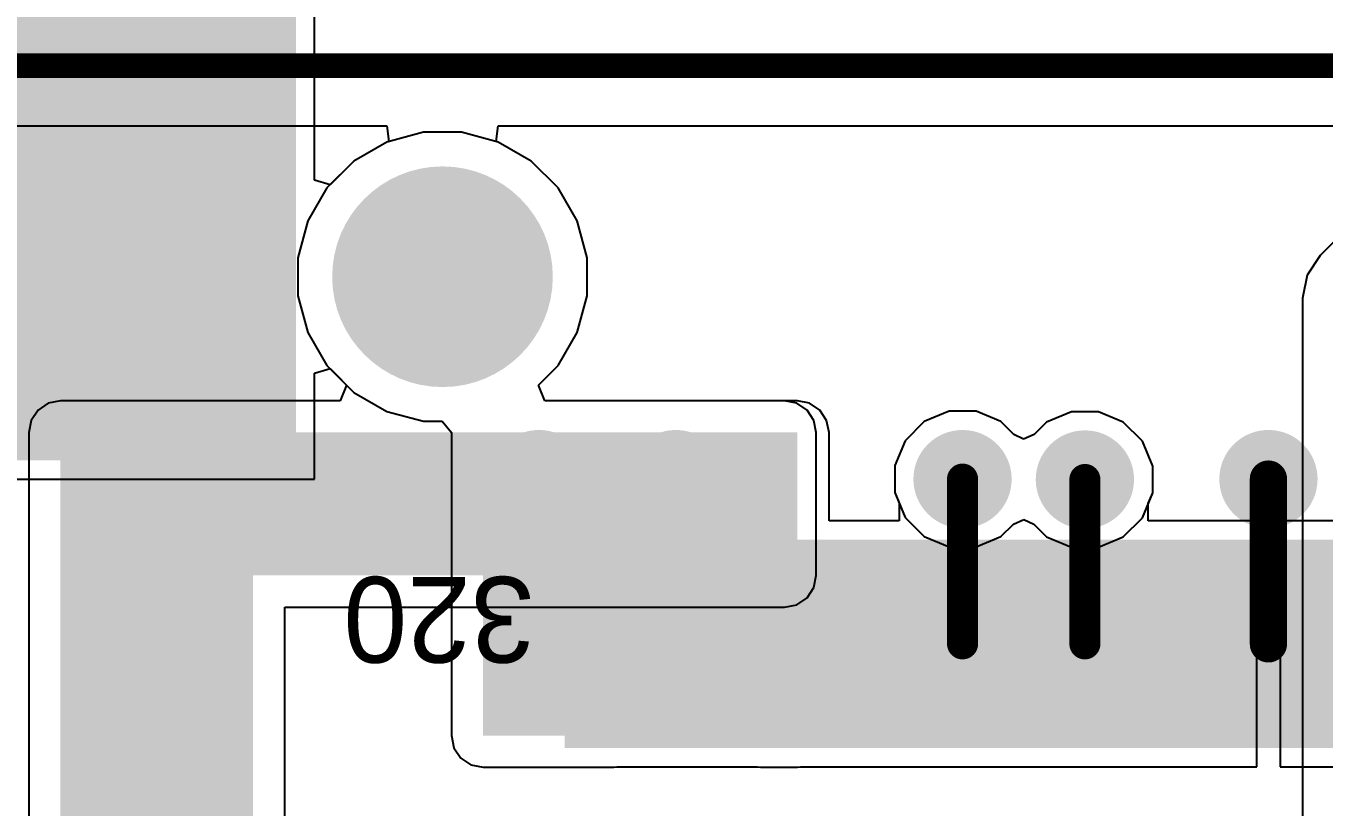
# Model space of a CAD drawing. Header units: millimetres. Extents: x 0 to 172, y 0 to 138.
# Drawn here: x 17.24 to 27.85, y 44.59 to 50.97 of the extents above; entities that cross this region are included whole.
import ezdxf

# ---------------------------------------------------------------- set-up
doc = ezdxf.new("R2010")
doc.units = ezdxf.units.MM
for name, color, linetype in [('BottomLayer', 5, 'Continuous'), ('BottomSolder', 6, 'Continuous'), ('MultiLayer', 9, 'Continuous'), ('PadHoleLayer', 156, 'Continuous'), ('TopLayer', 1, 'Continuous'), ('TopOverlay', 2, 'Continuous'), ('TopPaste', 8, 'Continuous'), ('TopSolder', 216, 'Continuous'), ('ViaHoleLayer', 16, 'Continuous')]:
    doc.layers.add(name, color=color, linetype=linetype)

# ---------------------------------------------------------------- blocks, each defined once
blk = doc.blocks.new('MM70_314B1_2_R300_33')
at = {"layer": 'BottomLayer'}
h = blk.add_hatch(color=5, dxfattribs=at)
edge = h.paths.add_edge_path()
edge.add_arc((84.95000027999998, 1.10000034), 0.7999984, 0, 360)
at = {"layer": 'BottomSolder'}
h = blk.add_hatch(color=6, dxfattribs=at)
edge = h.paths.add_edge_path()
edge.add_arc((84.95000027999998, 1.10000034), 0.9015983999999999, 0, 360)
at = {"layer": 'MultiLayer'}
h = blk.add_hatch(color=9, dxfattribs=at)
edge = h.paths.add_edge_path()
edge.add_arc((84.95000027999998, 1.10000034), 0.7999984, 0, 360)
at = {"layer": 'PadHoleLayer'}
h = blk.add_hatch(color=156, dxfattribs=at)
edge = h.paths.add_edge_path()
edge.add_arc((84.95000027999998, 1.10000034), 0.7999984, 0, 360)
at = {"layer": 'TopLayer'}
for points in [[(77.54999983999998, 4.84999919), (77.84999924, 4.84999919), (77.84999924, 3.34999965), (77.54999983999998, 3.34999965)], [(78.04999884, 4.84999919), (78.34999823999999, 4.84999919), (78.34999823999999, 3.34999965), (78.04999884, 3.34999965)], [(78.55000038, 4.84999919), (78.84999978, 4.84999919), (78.84999978, 3.34999965), (78.55000038, 3.34999965)], [(79.04999937999999, 4.84999919), (79.34999878, 4.84999919), (79.34999878, 3.34999965), (79.04999937999999, 3.34999965)], [(79.55000092, 4.84999919), (79.85000031999999, 4.84999919), (79.85000031999999, 3.34999965), (79.55000092, 3.34999965)], [(80.04999992, 4.84999919), (80.34999932, 4.84999919), (80.34999932, 3.34999965), (80.04999992, 3.34999965)], [(80.54999892, 4.84999919), (80.84999832, 4.84999919), (80.84999832, 3.34999965), (80.54999892, 3.34999965)], [(81.05000045999999, 4.84999919), (81.34999986, 4.84999919), (81.34999986, 3.34999965), (81.05000045999999, 3.34999965)], [(81.54999946, 4.84999919), (81.84999886, 4.84999919), (81.84999886, 3.34999965), (81.54999946, 3.34999965)], [(82.050001, 4.84999919), (82.35000039999998, 4.84999919), (82.35000039999998, 3.34999965), (82.050001, 3.34999965)], [(82.55, 4.84999919), (82.84999939999999, 4.84999919), (82.84999939999999, 3.34999965), (82.55, 3.34999965)], [(83.049999, 4.84999919), (83.3499984, 4.84999919), (83.3499984, 3.34999965), (83.049999, 3.34999965)], [(83.55000054, 4.84999919), (83.84999993999999, 4.84999919), (83.84999993999999, 3.34999965), (83.55000054, 3.34999965)], [(86.24999894999999, 2.50000008), (89.54999997, 2.50000008), (89.54999997, -2.50000008), (86.24999894999999, -2.50000008)]]:
    blk.add_hatch(color=1, dxfattribs=at).paths.add_polyline_path(points)
h = blk.add_hatch(color=1, dxfattribs=at)
edge = h.paths.add_edge_path()
edge.add_arc((84.95000027999998, 1.10000034), 0.7999984, 0, 360)
at = {"layer": 'TopPaste'}
for points in [[(77.54999983999998, 4.84999919), (77.84999924, 4.84999919), (77.84999924, 3.34999965), (77.54999983999998, 3.34999965)], [(78.04999884, 4.84999919), (78.34999823999999, 4.84999919), (78.34999823999999, 3.34999965), (78.04999884, 3.34999965)], [(78.55000038, 4.84999919), (78.84999978, 4.84999919), (78.84999978, 3.34999965), (78.55000038, 3.34999965)], [(79.04999937999999, 4.84999919), (79.34999878, 4.84999919), (79.34999878, 3.34999965), (79.04999937999999, 3.34999965)], [(79.55000092, 4.84999919), (79.85000031999999, 4.84999919), (79.85000031999999, 3.34999965), (79.55000092, 3.34999965)], [(80.04999992, 4.84999919), (80.34999932, 4.84999919), (80.34999932, 3.34999965), (80.04999992, 3.34999965)], [(80.54999892, 4.84999919), (80.84999832, 4.84999919), (80.84999832, 3.34999965), (80.54999892, 3.34999965)], [(81.05000045999999, 4.84999919), (81.34999986, 4.84999919), (81.34999986, 3.34999965), (81.05000045999999, 3.34999965)], [(81.54999946, 4.84999919), (81.84999886, 4.84999919), (81.84999886, 3.34999965), (81.54999946, 3.34999965)], [(82.050001, 4.84999919), (82.35000039999998, 4.84999919), (82.35000039999998, 3.34999965), (82.050001, 3.34999965)], [(82.55, 4.84999919), (82.84999939999999, 4.84999919), (82.84999939999999, 3.34999965), (82.55, 3.34999965)], [(83.049999, 4.84999919), (83.3499984, 4.84999919), (83.3499984, 3.34999965), (83.049999, 3.34999965)], [(83.55000054, 4.84999919), (83.84999993999999, 4.84999919), (83.84999993999999, 3.34999965), (83.55000054, 3.34999965)], [(86.24999894999999, 2.50000008), (89.54999997, 2.50000008), (89.54999997, -2.50000008), (86.24999894999999, -2.50000008)]]:
    blk.add_hatch(color=8, dxfattribs=at).paths.add_polyline_path(points)
at = {"layer": 'TopSolder'}
for points in [[(77.44839984, 4.95159919), (77.95159924, 4.95159919), (77.95159924, 3.24839965), (77.44839984, 3.24839965)], [(77.94839884, 4.95159919), (78.45159824, 4.95159919), (78.45159824, 3.24839965), (77.94839884, 3.24839965)], [(78.44840038, 4.95159919), (78.95159978, 4.95159919), (78.95159978, 3.24839965), (78.44840038, 3.24839965)], [(78.94839938, 4.95159919), (79.45159878, 4.95159919), (79.45159878, 3.24839965), (78.94839938, 3.24839965)], [(79.44840092, 4.95159919), (79.95160032, 4.95159919), (79.95160032, 3.24839965), (79.44840092, 3.24839965)], [(79.94839992, 4.95159919), (80.45159932, 4.95159919), (80.45159932, 3.24839965), (79.94839992, 3.24839965)], [(80.44839892, 4.95159919), (80.95159831999999, 4.95159919), (80.95159831999999, 3.24839965), (80.44839892, 3.24839965)], [(80.94840045999999, 4.95159919), (81.45159986, 4.95159919), (81.45159986, 3.24839965), (80.94840045999999, 3.24839965)], [(81.44839945999999, 4.95159919), (81.95159885999999, 4.95159919), (81.95159885999999, 3.24839965), (81.44839945999999, 3.24839965)], [(81.94840099999999, 4.95159919), (82.45160039999999, 4.95159919), (82.45160039999999, 3.24839965), (81.94840099999999, 3.24839965)], [(82.44839999999999, 4.95159919), (82.95159939999999, 4.95159919), (82.95159939999999, 3.24839965), (82.44839999999999, 3.24839965)], [(82.948399, 4.95159919), (83.4515984, 4.95159919), (83.4515984, 3.24839965), (82.948399, 3.24839965)], [(83.44840054, 4.95159919), (83.95159994, 4.95159919), (83.95159994, 3.24839965), (83.44840054, 3.24839965)], [(86.14839895, 2.60160008), (89.65159996999999, 2.60160008), (89.65159996999999, -2.60160008), (86.14839895, -2.60160008)]]:
    blk.add_hatch(color=216, dxfattribs=at).paths.add_polyline_path(points)
h = blk.add_hatch(color=216, dxfattribs=at)
edge = h.paths.add_edge_path()
edge.add_arc((84.95000027999998, 1.10000034), 0.9015983999999999, 0, 360)
at = {"layer": 'TopOverlay'}
blk.add_text('320', height=0.7000011399999999, dxfattribs=at).set_placement((84.1977996, 3.55280468))

msp = doc.modelspace()

# ---------------------------------------------------------------- hatches: boundary and pattern name
at = {"layer": 'BottomLayer'}
for points in [[(17.526, 46.482), (23.4442, 46.482), (23.4442, 47.6504), (17.526, 47.6504)], [(17.526, 39.95419999999999), (19.1008, 39.95419999999999), (19.1008, 47.6504), (17.526, 47.6504)]]:
    msp.add_hatch(color=5, dxfattribs=at).paths.add_polyline_path(points)
h = msp.add_hatch(color=5, dxfattribs=at)
edge = h.paths.add_edge_path()
edge.add_arc((21.4376, 47.2694), 0.2999994, 0, 360)
h = msp.add_hatch(color=5, dxfattribs=at)
edge = h.paths.add_edge_path()
edge.add_arc((22.5552, 47.2694), 0.2999994, 0, 360)
h = msp.add_hatch(color=5, dxfattribs=at)
edge = h.paths.add_edge_path()
edge.add_arc((24.89839826, 47.2694), 0.2999994, 0, 360)
h = msp.add_hatch(color=5, dxfattribs=at)
edge = h.paths.add_edge_path()
edge.add_arc((25.89839626, 47.26619959999999), 0.2999994, 0, 360)
h = msp.add_hatch(color=5, dxfattribs=at)
edge = h.paths.add_edge_path()
edge.add_arc((27.39839834, 47.2694), 0.2999994, 0, 360)
at = {"layer": 'BottomSolder'}
h = msp.add_hatch(color=6, dxfattribs=at)
edge = h.paths.add_edge_path()
edge.add_arc((21.4376, 47.2694), 0.4015993999999999, 0, 360)
h = msp.add_hatch(color=6, dxfattribs=at)
edge = h.paths.add_edge_path()
edge.add_arc((22.5552, 47.2694), 0.4015993999999999, 0, 360)
h = msp.add_hatch(color=6, dxfattribs=at)
edge = h.paths.add_edge_path()
edge.add_arc((24.89839826, 47.2694), 0.4015993999999999, 0, 360)
h = msp.add_hatch(color=6, dxfattribs=at)
edge = h.paths.add_edge_path()
edge.add_arc((25.89839626, 47.26619959999999), 0.4015993999999999, 0, 360)
h = msp.add_hatch(color=6, dxfattribs=at)
edge = h.paths.add_edge_path()
edge.add_arc((27.39839834, 47.2694), 0.4015993999999999, 0, 360)
at = {"layer": 'TopLayer'}
for points in [[(20.9804, 46.9392), (23.54839588, 46.9392), (23.54839588, 47.6504), (20.9804, 47.6504)], [(20.9804, 45.17319896), (22.0483938, 45.17319896), (22.0483938, 47.6504), (20.9804, 47.6504)], [(23.24839648, 45.17319896), (23.54839588, 45.17319896), (23.54839588, 47.52319679999999), (23.24839648, 47.52319679999999)]]:
    msp.add_hatch(color=1, dxfattribs=at).paths.add_polyline_path(points)
h = msp.add_hatch(color=1, dxfattribs=at)
edge = h.paths.add_edge_path()
edge.add_arc((21.4376, 47.2694), 0.2999994, 0, 360)
h = msp.add_hatch(color=1, dxfattribs=at)
edge = h.paths.add_edge_path()
edge.add_arc((22.5552, 47.2694), 0.2999994, 0, 360)
h = msp.add_hatch(color=1, dxfattribs=at)
edge = h.paths.add_edge_path()
edge.add_arc((24.89839826, 47.2694), 0.2999994, 0, 360)
h = msp.add_hatch(color=1, dxfattribs=at)
edge = h.paths.add_edge_path()
edge.add_arc((25.89839626, 47.26619959999999), 0.2999994, 0, 360)
h = msp.add_hatch(color=1, dxfattribs=at)
edge = h.paths.add_edge_path()
edge.add_arc((27.39839834, 47.2694), 0.2999994, 0, 360)
at = {"layer": 'TopSolder'}
h = msp.add_hatch(color=216, dxfattribs=at)
edge = h.paths.add_edge_path()
edge.add_arc((21.4376, 47.2694), 0.4015993999999999, 0, 360)
h = msp.add_hatch(color=216, dxfattribs=at)
edge = h.paths.add_edge_path()
edge.add_arc((22.5552, 47.2694), 0.4015993999999999, 0, 360)
h = msp.add_hatch(color=216, dxfattribs=at)
edge = h.paths.add_edge_path()
edge.add_arc((24.89839826, 47.2694), 0.4015993999999999, 0, 360)
h = msp.add_hatch(color=216, dxfattribs=at)
edge = h.paths.add_edge_path()
edge.add_arc((25.89839626, 47.26619959999999), 0.4015993999999999, 0, 360)
h = msp.add_hatch(color=216, dxfattribs=at)
edge = h.paths.add_edge_path()
edge.add_arc((27.39839834, 47.2694), 0.4015993999999999, 0, 360)
at = {"layer": 'ViaHoleLayer'}
h = msp.add_hatch(color=16, dxfattribs=at)
edge = h.paths.add_edge_path()
edge.add_arc((21.4376, 47.2694), 0.1499997, 0, 360)
h = msp.add_hatch(color=16, dxfattribs=at)
edge = h.paths.add_edge_path()
edge.add_arc((22.5552, 47.2694), 0.1499997, 0, 360)
h = msp.add_hatch(color=16, dxfattribs=at)
edge = h.paths.add_edge_path()
edge.add_arc((24.89839826, 47.2694), 0.1499997, 0, 360)
h = msp.add_hatch(color=16, dxfattribs=at)
edge = h.paths.add_edge_path()
edge.add_arc((25.89839626, 47.26619959999999), 0.1499997, 0, 360)
h = msp.add_hatch(color=16, dxfattribs=at)
edge = h.paths.add_edge_path()
edge.add_arc((27.39839834, 47.2694), 0.1499997, 0, 360)

# ---------------------------------------------------------------- linework, layer by layer
at = {"layer": 'BottomLayer'}
for p, q in [((12.86504666, 50.1554242), (20.19340132, 50.1554242)), ((20.19340132, 50.1554242), (20.21012214, 50.0284242)), ((21.08667106, 50.0284242), (21.10339188, 50.1554242)), ((21.10339188, 50.1554242), (28.71355446, 50.1554242)), ((20.19254788, 50.02371504), (19.92324692, 49.86823402)), ((20.21012214, 50.0284242), (20.19254788, 50.02371504)), ((21.10424532, 50.02371504), (21.08667106, 50.0284242)), ((21.37354628, 49.86823402), (21.10424532, 50.02371504)), ((28.76215736, 50.03809144), (27.82066572, 49.09659979999999)), ((19.92324692, 49.86823402), (19.70336166, 49.64834876)), ((21.59343154, 49.64834876), (21.37354628, 49.86823402)), ((19.70336166, 49.64834876), (19.54788064, 49.3790478)), ((21.74891256, 49.3790478), (21.59343154, 49.64834876)), ((19.54788064, 49.3790478), (19.4673982, 49.0786801)), ((21.829395, 49.0786801), (21.74891256, 49.3790478)), ((19.4673982, 49.0786801), (19.4673982, 48.76771806)), ((21.829395, 48.76771806), (21.829395, 49.0786801)), ((27.82066572, 49.09659979999999), (27.71400096, 48.93696588)), ((27.71400096, 48.93696588), (27.67654612, 48.74866552)), ((19.4673982, 48.76771806), (19.54788064, 48.46735036)), ((21.74891256, 48.46735036), (21.829395, 48.76771806)), ((27.67654612, 48.74866552), (27.67654612, 39.53359886)), ((19.54788064, 48.46735036), (19.70336166, 48.1980494)), ((21.59343154, 48.1980494), (21.74891256, 48.46735036)), ((19.70336166, 48.1980494), (19.8650352, 48.03637586)), ((21.431758, 48.03637586), (21.59343154, 48.1980494)), ((19.8650352, 48.03637586), (19.81242926, 47.90937586)), ((21.48436394, 47.90937586), (21.431758, 48.03637586)), ((17.42689428, 47.88966292), (17.34287616, 47.83352384)), ((17.526, 47.90937586), (17.42689428, 47.88966292)), ((19.81242926, 47.90937586), (17.526, 47.90937586)), ((23.4442, 47.90937586), (21.48436394, 47.90937586)), ((23.54330572, 47.88966292), (23.4442, 47.90937586)), ((23.62732384, 47.83352384), (23.54330572, 47.88966292)), ((17.28673708, 47.74950572), (17.26702414, 47.6504)), ((17.34287616, 47.83352384), (17.28673708, 47.74950572)), ((23.68346292, 47.74950572), (23.62732384, 47.83352384)), ((23.70317586, 47.6504), (23.68346292, 47.74950572)), ((24.5845838, 47.73905869999999), (24.42873956, 47.58321446)), ((24.78820036, 47.8233994), (24.5845838, 47.73905869999999)), ((25.00859616, 47.8233994), (24.78820036, 47.8233994)), ((25.21221272, 47.73905869999999), (25.00859616, 47.8233994)), ((25.3170309, 47.63424051999999), (25.21221272, 47.73905869999999)), ((25.78819836, 47.820199), (25.5845818, 47.7358583)), ((26.00859416, 47.820199), (25.78819836, 47.820199)), ((26.21221072, 47.7358583), (26.00859416, 47.820199)), ((17.26702414, 47.6504), (17.26702414, 46.482)), ((23.70317586, 46.482), (23.70317586, 47.6504)), ((25.3963043, 47.59575951999999), (25.3170309, 47.63424051999999)), ((25.48296402, 47.63424051999999), (25.3963043, 47.59575951999999)), ((25.5845818, 47.7358583), (25.48296402, 47.63424051999999)), ((26.36805496, 47.58001406), (26.21221072, 47.7358583)), ((24.42873956, 47.58321446), (24.34439886, 47.3795979)), ((26.45239566, 47.3763975), (26.36805496, 47.58001406)), ((24.34439886, 47.3795979), (24.34439886, 47.15920209999999)), ((26.45239566, 47.1560017), (26.45239566, 47.3763975)), ((24.34439886, 47.15920209999999), (24.42873956, 46.95558553999999)), ((26.36805496, 46.95238514), (26.45239566, 47.1560017)), ((24.42873956, 46.95558553999999), (24.5845838, 46.7997413)), ((25.21221272, 46.7997413), (25.3138305, 46.90135908)), ((25.3138305, 46.90135908), (25.40049022, 46.93984008)), ((25.40049022, 46.93984008), (25.47976362, 46.90135908)), ((25.47976362, 46.90135908), (25.5845818, 46.7965409)), ((26.21221072, 46.7965409), (26.36805496, 46.95238514)), ((24.5845838, 46.7997413), (24.78820036, 46.7154006)), ((25.00859616, 46.7154006), (25.21221272, 46.7997413)), ((25.5845818, 46.7965409), (25.78819836, 46.7122002)), ((26.00859416, 46.7122002), (26.21221072, 46.7965409)), ((24.78820036, 46.7154006), (25.00859616, 46.7154006)), ((25.78819836, 46.7122002), (26.00859416, 46.7122002)), ((17.26702414, 46.482), (17.26702414, 41.8549074)), ((23.68346292, 46.38289428), (23.70317586, 46.482)), ((23.62732384, 46.29887616), (23.68346292, 46.38289428)), ((23.54330572, 46.24273708), (23.62732384, 46.29887616)), ((19.35977586, 41.7322), (19.35977586, 46.22302414)), ((19.35977586, 46.22302414), (23.4442, 46.22302414)), ((23.4442, 46.22302414), (23.54330572, 46.24273708))]:
    msp.add_line(p, q, dxfattribs=at)
at = {"layer": 'BottomLayer', "const_width": 0.2032}
msp.add_lwpolyline([(12.86504666, 50.64747808), (51.25583347999999, 50.64747808)], dxfattribs=at)
at = {"layer": 'TopLayer'}
for p, q in [((19.60239666, 49.7112036), (19.60239666, 52.77719949999999)), ((20.49291558, 50.10419748), (20.19254788, 50.02371504)), ((20.80387762, 50.10419748), (20.49291558, 50.10419748)), ((21.10424532, 50.02371504), (20.80387762, 50.10419748)), ((20.19254788, 50.02371504), (19.92324692, 49.86823402)), ((21.37354628, 49.86823402), (21.10424532, 50.02371504)), ((19.92324692, 49.86823402), (19.72939666, 49.67438376)), ((21.59343154, 49.64834876), (21.37354628, 49.86823402)), ((19.72939666, 49.67438376), (19.60239666, 49.7112036)), ((21.74891256, 49.3790478), (21.59343154, 49.64834876)), ((21.829395, 49.0786801), (21.74891256, 49.3790478)), ((21.829395, 48.76771806), (21.829395, 49.0786801)), ((21.74891256, 48.46735036), (21.829395, 48.76771806)), ((21.59343154, 48.1980494), (21.74891256, 48.46735036)), ((19.60239666, 48.13519456), (19.72939666, 48.17201439999999)), ((19.72939666, 48.17201439999999), (19.92324692, 47.97816414)), ((21.431758, 48.03637586), (21.59343154, 48.1980494)), ((19.60239666, 47.26919934), (19.60239666, 48.13519456)), ((19.92324692, 47.97816414), (20.19254788, 47.82268311999999)), ((21.48436394, 47.90937586), (21.431758, 48.03637586)), ((23.54839588, 47.90937586), (21.48436394, 47.90937586)), ((23.6475016, 47.88966292), (23.54839588, 47.90937586)), ((23.73151972, 47.83352384), (23.6475016, 47.88966292)), ((20.19254788, 47.82268311999999), (20.49291558, 47.74220068)), ((20.49291558, 47.74220068), (20.64608266, 47.74220068)), ((20.64608266, 47.74220068), (20.72142414, 47.65039746)), ((23.7876588, 47.74950572), (23.73151972, 47.83352384)), ((23.80737174, 47.6504), (23.7876588, 47.74950572)), ((24.5845838, 47.73905869999999), (24.42873956, 47.58321446)), ((24.78820036, 47.8233994), (24.5845838, 47.73905869999999)), ((25.00859616, 47.8233994), (24.78820036, 47.8233994)), ((25.21221272, 47.73905869999999), (25.00859616, 47.8233994)), ((25.3170309, 47.63424051999999), (25.21221272, 47.73905869999999)), ((25.78819836, 47.820199), (25.5845818, 47.7358583)), ((26.00859416, 47.820199), (25.78819836, 47.820199)), ((26.21221072, 47.7358583), (26.00859416, 47.820199)), ((20.72142414, 47.65039746), (20.72142414, 46.9392)), ((23.80737174, 46.9271985), (23.80737174, 47.6504)), ((25.3963043, 47.59575951999999), (25.3170309, 47.63424051999999)), ((25.48296402, 47.63424051999999), (25.3963043, 47.59575951999999)), ((25.5845818, 47.7358583), (25.48296402, 47.63424051999999)), ((26.36805496, 47.58001406), (26.21221072, 47.7358583)), ((24.42873956, 47.58321446), (24.34439886, 47.3795979)), ((26.45239566, 47.3763975), (26.36805496, 47.58001406)), ((24.34439886, 47.3795979), (24.34439886, 47.15920209999999)), ((26.45239566, 47.1560017), (26.45239566, 47.3763975)), ((15.79439818, 47.26919934), (19.60239666, 47.26919934)), ((24.34439886, 47.15920209999999), (24.38044654, 47.07217408)), ((26.41634798, 47.06897368), (26.45239566, 47.1560017)), ((24.38044654, 47.07217408), (24.38044654, 46.9271985)), ((26.41634798, 46.9271985), (26.41634798, 47.06897368)), ((20.72142414, 46.9392), (20.72142414, 45.17319896)), ((24.38044654, 46.9271985), (23.80737174, 46.9271985)), ((27.3023965, 46.9271985), (26.41634798, 46.9271985)), ((27.3023965, 44.91920149999999), (27.3023965, 46.9271985)), ((28.80239604, 46.9271985), (27.49439764, 46.9271985)), ((27.49439764, 46.9271985), (27.49439764, 44.91920149999999)), ((20.72142414, 45.17319896), (20.74113708, 45.07409324)), ((20.74113708, 45.07409324), (20.79727616, 44.99007511999999)), ((20.79727616, 44.99007511999999), (20.88129428, 44.93393604)), ((20.88129428, 44.93393604), (20.9804, 44.9142231)), ((20.9804, 44.9142231), (22.04839634, 44.9142231)), ((22.04839634, 44.9142231), (22.0734255, 44.91920149999999)), ((22.0734255, 44.91920149999999), (23.22336732, 44.91920149999999)), ((23.22336732, 44.91920149999999), (23.24839648, 44.9142231)), ((23.24839648, 44.9142231), (23.54839588, 44.9142231)), ((23.54839588, 44.9142231), (23.57342504, 44.91920149999999)), ((23.57342504, 44.91920149999999), (27.3023965, 44.91920149999999)), ((27.49439764, 44.91920149999999), (28.80239604, 44.91920149999999))]:
    msp.add_line(p, q, dxfattribs=at)
for points, const_width in [([(27.39839834, 45.9232), (27.39839834, 47.2694)], 0.3048), ([(24.89839826, 45.9232), (24.89839826, 47.2694)], 0.254), ([(25.89839626, 45.9232), (25.89839626, 47.26619959999999)], 0.254)]:
    msp.add_lwpolyline(points, dxfattribs=dict(at, const_width=const_width))
for points, const_width in [([(27.32219834, 47.2694, 1), (27.47459834, 47.2694, 1)], 0.1524), ([(24.83489826, 47.2694, 1), (24.96189826, 47.2694, 1)], 0.127), ([(25.83489626, 47.26619959999999, 1), (25.96189626, 47.26619959999999, 1)], 0.127), ([(24.83489826, 45.9232, 1), (24.96189826, 45.9232, 1)], 0.127), ([(25.83489626, 45.9232, 1), (25.96189626, 45.9232, 1)], 0.127), ([(27.32219834, 45.9232, 1), (27.47459834, 45.9232, 1)], 0.1524)]:
    msp.add_lwpolyline(points, format="xyb", close=True, dxfattribs=dict(at, const_width=const_width))

# ---------------------------------------------------------------- block references
at = {"rotation": 180}
msp.add_blockref('MM70_314B1_2_R300_33', (105.59839688, 50.02319942), dxfattribs=at)

doc.saveas('drawing.dxf')
